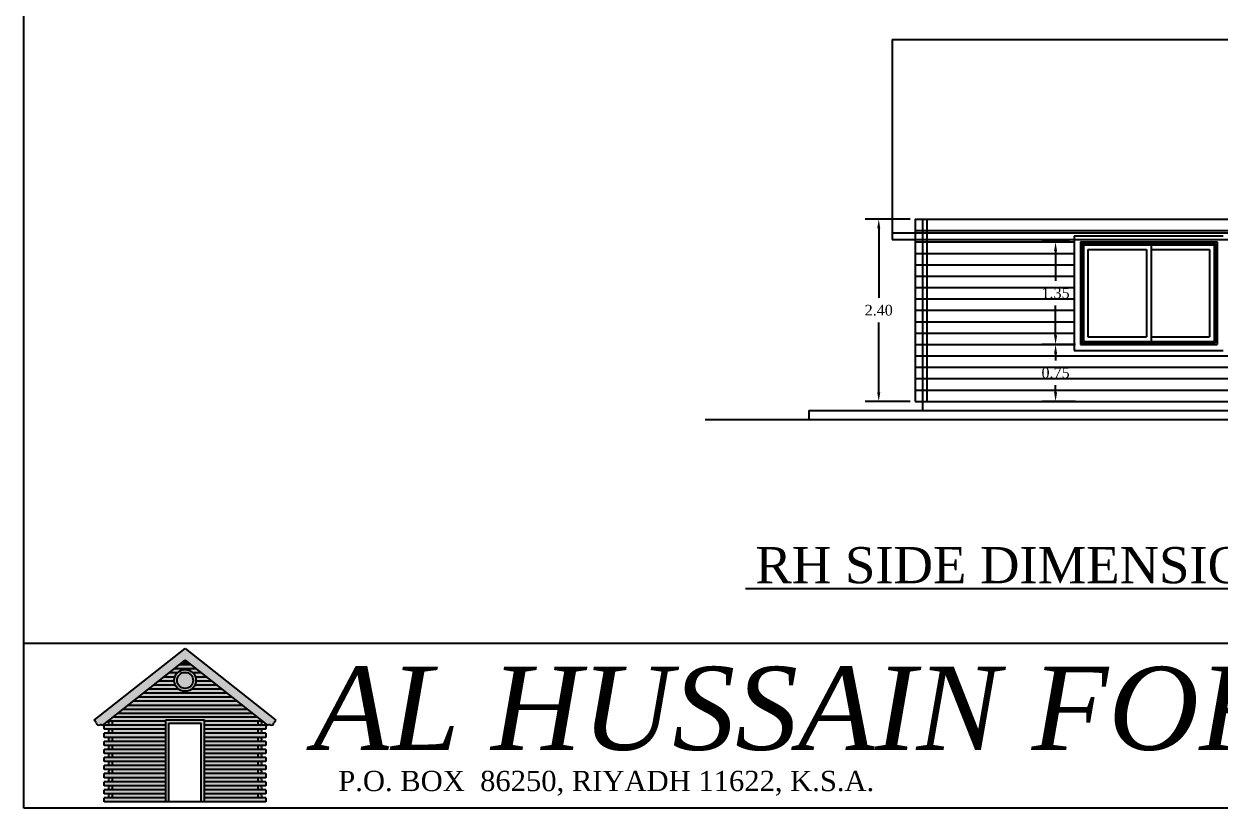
# Model space of a CAD drawing. Header units: inches. Extents: x 86794 to 87086, y 41803 to 41823.
# Drawn here: x 87022.16 to 87037.91, y 41802.72 to 41813.05 of the extents above; entities that cross this region are included whole.
import ezdxf

# ---------------------------------------------------------------- set-up
doc = ezdxf.new("R2010")
doc.units = ezdxf.units.IN
doc.header["$MEASUREMENT"] = 0
doc.styles.get("Standard").update_dxf_attribs({"font": 'times.ttf'})
doc.dimstyles.get("Standard").update_dxf_attribs({"dimtxt": 0.14, "dimasz": 0.12, "dimexe": 0.18, "dimexo": 0.0625, "dimgap": 0.09, "dimtad": 0, "dimtih": 1, "dimtoh": 1, "dimzin": 0, "dimdsep": 46, "dimtxsty": 'Standard', "dimcen": 0.09, "dimadec": 0, "dimazin": 0, "dimtfac": 1, "dimtofl": 0, "dimtmove": 0, "dimatfit": 3, "dimfxl": 1, "dimtolj": 1, "dimtzin": 0, "dimarcsym": 0})

# ---------------------------------------------------------------- blocks, each defined once
blk = doc.blocks.new('*D562')
at = {"color": 0, "lineweight": -2, "ltscale": 0.006, "transparency": 16777216}
for p, q in [((87033.833, 41810.479), (87033.237, 41810.479)), ((87033.417, 41810.359), (87033.417, 41809.441)), ((87033.417, 41808.199), (87033.417, 41809.118)), ((87033.833, 41808.079), (87033.237, 41808.079))]:
    blk.add_line(p, q, dxfattribs=at)
at = {"color": 0, "ltscale": 0.006, "transparency": 16777216}
for points in [[(87033.397, 41810.359), (87033.437, 41810.359), (87033.417, 41810.479)], [(87033.397, 41808.199), (87033.437, 41808.199), (87033.417, 41808.079)]]:
    blk.add_solid(points, dxfattribs=at)
at = {"layer": 'Defpoints', "color": 0, "ltscale": 0.006, "transparency": 16777216}
for p in [(87033.895, 41810.479), (87033.417, 41808.079), (87033.895, 41808.079)]:
    blk.add_point(p, dxfattribs=at)
at = {"color": 0, "ltscale": 0.006, "transparency": 16777216, "insert": (87033.417, 41809.279), "char_height": 0.14, "attachment_point": 5}
blk.add_mtext('\\A1;2.40', dxfattribs=at)
blk = doc.blocks.new('*D563')
at = {"color": 0, "lineweight": -2, "ltscale": 0.006, "transparency": 16777216}
for p, q in [((87035.93, 41810.179), (87035.566, 41810.179)), ((87035.746, 41810.059), (87035.746, 41809.666)), ((87035.746, 41808.949), (87035.746, 41809.343)), ((87035.93, 41808.829), (87035.566, 41808.829))]:
    blk.add_line(p, q, dxfattribs=at)
at = {"color": 0, "ltscale": 0.006, "transparency": 16777216}
for points in [[(87035.726, 41810.059), (87035.766, 41810.059), (87035.746, 41810.179)], [(87035.726, 41808.949), (87035.766, 41808.949), (87035.746, 41808.829)]]:
    blk.add_solid(points, dxfattribs=at)
at = {"layer": 'Defpoints', "color": 0, "ltscale": 0.006, "transparency": 16777216}
for p in [(87035.993, 41810.179), (87035.746, 41808.829), (87035.993, 41808.829)]:
    blk.add_point(p, dxfattribs=at)
at = {"color": 0, "ltscale": 0.006, "transparency": 16777216, "insert": (87035.746, 41809.504), "char_height": 0.14, "attachment_point": 5}
blk.add_mtext('\\A1;1.35', dxfattribs=at)
blk = doc.blocks.new('*D564')
at = {"color": 0, "lineweight": -2, "ltscale": 0.006, "transparency": 16777216}
for p, q in [((87036.01, 41808.829), (87035.566, 41808.829)), ((87035.746, 41808.709), (87035.746, 41808.616)), ((87035.746, 41808.199), (87035.746, 41808.293)), ((87036.01, 41808.079), (87035.566, 41808.079))]:
    blk.add_line(p, q, dxfattribs=at)
at = {"color": 0, "ltscale": 0.006, "transparency": 16777216}
for points in [[(87035.726, 41808.709), (87035.766, 41808.709), (87035.746, 41808.829)], [(87035.726, 41808.199), (87035.766, 41808.199), (87035.746, 41808.079)]]:
    blk.add_solid(points, dxfattribs=at)
at = {"layer": 'Defpoints', "color": 0, "ltscale": 0.006, "transparency": 16777216}
for p in [(87036.073, 41808.829), (87035.746, 41808.079), (87036.073, 41808.079)]:
    blk.add_point(p, dxfattribs=at)
at = {"color": 0, "ltscale": 0.006, "transparency": 16777216, "insert": (87035.746, 41808.454), "char_height": 0.14, "attachment_point": 5}
blk.add_mtext('\\A1;0.75', dxfattribs=at)

msp = doc.modelspace()

# ---------------------------------------------------------------- hatches: boundary and pattern name
h = msp.add_hatch(color=29)
h.paths.add_polyline_path([(87023.323, 41802.911), (87023.291, 41802.911, 0.8), (87023.291, 41802.857), (87023.323, 41802.857)])
h.paths.add_polyline_path([(87023.323, 41803.017), (87023.291, 41803.017, 0.8), (87023.291, 41802.964), (87023.323, 41802.964)])
h.paths.add_polyline_path([(87023.323, 41803.123), (87023.291, 41803.123, 0.8), (87023.291, 41803.07), (87023.323, 41803.07)])
h.paths.add_polyline_path([(87023.323, 41803.23), (87023.291, 41803.23, 0.8), (87023.291, 41803.177), (87023.323, 41803.177)])
h.paths.add_polyline_path([(87023.323, 41803.336), (87023.291, 41803.336, 0.8), (87023.291, 41803.283), (87023.323, 41803.283)])
h.paths.add_polyline_path([(87023.323, 41803.443), (87023.291, 41803.443, 0.8), (87023.291, 41803.389), (87023.323, 41803.389)])
h.paths.add_polyline_path([(87023.323, 41803.549), (87023.291, 41803.549, 0.8), (87023.291, 41803.496), (87023.323, 41803.496)])
h.paths.add_polyline_path([(87023.323, 41803.655), (87023.291, 41803.655, 0.8), (87023.291, 41803.602), (87023.323, 41803.602)])
h.paths.add_polyline_path([(87023.323, 41803.762), (87023.291, 41803.762, 0.8), (87023.291, 41803.709), (87023.323, 41803.709)])
h.paths.add_polyline_path([(87023.323, 41803.868), (87023.291, 41803.868, 0.8), (87023.291, 41803.815), (87023.323, 41803.815)], flags=17)
h.paths.add_polyline_path([(87025.271, 41802.911), (87025.239, 41802.911), (87025.239, 41802.857), (87025.271, 41802.857, 0.8)])
h.paths.add_polyline_path([(87025.271, 41803.017), (87025.239, 41803.017), (87025.239, 41802.964), (87025.271, 41802.964, 0.8)])
h.paths.add_polyline_path([(87025.271, 41803.123), (87025.239, 41803.123), (87025.239, 41803.07), (87025.271, 41803.07, 0.8)])
h.paths.add_polyline_path([(87025.271, 41803.23), (87025.239, 41803.23), (87025.239, 41803.177), (87025.271, 41803.177, 0.8)])
h.paths.add_polyline_path([(87025.271, 41803.336), (87025.239, 41803.336), (87025.239, 41803.283), (87025.271, 41803.283, 0.8)])
h.paths.add_polyline_path([(87025.271, 41803.443), (87025.239, 41803.443), (87025.239, 41803.389), (87025.271, 41803.389, 0.8)])
h.paths.add_polyline_path([(87025.271, 41803.549), (87025.239, 41803.549), (87025.239, 41803.496), (87025.271, 41803.496, 0.8)])
h.paths.add_polyline_path([(87025.271, 41803.655), (87025.239, 41803.655), (87025.239, 41803.602), (87025.271, 41803.602, 0.8)])
h.paths.add_polyline_path([(87025.271, 41803.762), (87025.239, 41803.762), (87025.239, 41803.709), (87025.271, 41803.709, 0.8)])
h.paths.add_polyline_path([(87025.271, 41803.868), (87025.239, 41803.868), (87025.239, 41803.815), (87025.271, 41803.815, 0.8)], flags=17)
h.paths.add_polyline_path([(87024.536, 41803.884), (87024.026, 41803.884), (87024.026, 41802.804), (87024.068, 41802.804), (87024.068, 41803.842), (87024.494, 41803.842), (87024.494, 41802.804), (87024.536, 41802.804)])
h.paths.add_polyline_path([(87024.424, 41804.405, 1), (87024.138, 41804.405, 1)], flags=17)
h.paths.add_polyline_path([(87024.175, 41804.405, -1), (87024.387, 41804.405, -1)], flags=16)
h.paths.add_polyline_path([(87024.281, 41804.827), (87023.084, 41803.882), (87023.11, 41803.849, 0.515525), (87023.16, 41803.819, -0.382112), (87023.191, 41803.81), (87024.281, 41804.671), (87025.371, 41803.81, -0.382112), (87025.402, 41803.819, 0.515525), (87025.452, 41803.849), (87025.478, 41803.882)])
for color, points in [(31, [(87024.354, 41804.613), (87024.208, 41804.613), (87024.14, 41804.56), (87024.422, 41804.56)]), (39, [(87024.287, 41804.666), (87024.275, 41804.666), (87024.208, 41804.613), (87024.354, 41804.613)]), (39, [(87024.382, 41804.507), (87024.489, 41804.507), (87024.422, 41804.56), (87024.14, 41804.56), (87024.073, 41804.507), (87024.18, 41804.507, -0.411961)]), (31, [(87024.192, 41804.294), (87023.803, 41804.294), (87023.736, 41804.241), (87024.826, 41804.241), (87024.759, 41804.294), (87024.37, 41804.294, -0.35103)]), (39, [(87024.961, 41804.134), (87023.601, 41804.134), (87023.534, 41804.081), (87025.028, 41804.081)]), (31, [(87024.894, 41804.188), (87023.668, 41804.188), (87023.601, 41804.134), (87024.961, 41804.134)]), (39, [(87024.826, 41804.241), (87023.736, 41804.241), (87023.668, 41804.188), (87024.894, 41804.188)]), (31, [(87025.163, 41803.975), (87023.399, 41803.975), (87023.331, 41803.921), (87025.231, 41803.921)]), (39, [(87025.096, 41804.028), (87023.466, 41804.028), (87023.399, 41803.975), (87025.163, 41803.975)]), (31, [(87025.028, 41804.081), (87023.534, 41804.081), (87023.466, 41804.028), (87025.096, 41804.028)]), (39, [(87025.231, 41803.921), (87023.331, 41803.921), (87023.264, 41803.868), (87024.026, 41803.868), (87024.026, 41803.884), (87024.536, 41803.884), (87024.536, 41803.868), (87025.298, 41803.868)])]:
    msp.add_hatch(color=color).paths.add_polyline_path(points)
h = msp.add_hatch(color=39)
h.paths.add_polyline_path([(87024.147, 41804.454), (87024.005, 41804.454), (87023.938, 41804.4), (87024.138, 41804.4, -0.008848), (87024.138, 41804.405, -0.086203)])
h.paths.add_polyline_path([(87024.557, 41804.454), (87024.415, 41804.454, -0.086203), (87024.424, 41804.405, -0.008848), (87024.424, 41804.4), (87024.624, 41804.4)])
h = msp.add_hatch(color=31)
h.paths.add_polyline_path([(87024.147, 41804.454, -0.111783), (87024.18, 41804.507), (87024.073, 41804.507), (87024.005, 41804.454)])
h.paths.add_polyline_path([(87024.382, 41804.507, -0.111783), (87024.415, 41804.454), (87024.557, 41804.454), (87024.489, 41804.507)])
h = msp.add_hatch(color=256)
h.set_gradient(color1=(127, 255, 255), one_color=1, tint=1, name='SPHERICAL')
h.paths.add_polyline_path([(87024.387, 41804.405, 1), (87024.175, 41804.405, 1)])
h = msp.add_hatch(color=39)
h.paths.add_polyline_path([(87024.151, 41804.347), (87023.871, 41804.347), (87023.803, 41804.294), (87024.192, 41804.294, -0.119403)])
h.paths.add_polyline_path([(87024.691, 41804.347), (87024.411, 41804.347, -0.119403), (87024.37, 41804.294), (87024.759, 41804.294)])
h = msp.add_hatch(color=31)
h.paths.add_polyline_path([(87024.151, 41804.347, -0.096512), (87024.138, 41804.4), (87023.938, 41804.4), (87023.871, 41804.347)])
h.paths.add_polyline_path([(87024.424, 41804.4, -0.096512), (87024.411, 41804.347), (87024.691, 41804.347), (87024.624, 41804.4)])
h = msp.add_hatch(color=31)
h.paths.add_polyline_path([(87024.026, 41803.868), (87023.323, 41803.868), (87023.323, 41803.815), (87024.026, 41803.815)])
h.paths.add_polyline_path([(87025.239, 41803.868), (87024.536, 41803.868), (87024.536, 41803.815), (87025.239, 41803.815)])
h = msp.add_hatch(color=39)
h.paths.add_polyline_path([(87024.026, 41803.815), (87023.217, 41803.815), (87023.217, 41803.762), (87024.026, 41803.762)])
h.paths.add_polyline_path([(87025.345, 41803.815), (87024.536, 41803.815), (87024.536, 41803.762), (87025.345, 41803.762)])
h = msp.add_hatch(color=39)
h.paths.add_polyline_path([(87024.026, 41803.655), (87024.026, 41803.709), (87023.217, 41803.709), (87023.217, 41803.655)])
h.paths.add_polyline_path([(87025.345, 41803.655), (87025.345, 41803.709), (87024.536, 41803.709), (87024.536, 41803.655)])
h = msp.add_hatch(color=31)
h.paths.add_polyline_path([(87024.026, 41803.762), (87023.323, 41803.762), (87023.323, 41803.709), (87024.026, 41803.709)])
h.paths.add_polyline_path([(87025.239, 41803.762), (87024.536, 41803.762), (87024.536, 41803.709), (87025.239, 41803.709)])
h = msp.add_hatch(color=39)
h.paths.add_polyline_path([(87023.217, 41803.602), (87023.217, 41803.549), (87024.026, 41803.549), (87024.026, 41803.602)])
h.paths.add_polyline_path([(87025.345, 41803.549), (87025.345, 41803.602), (87024.536, 41803.602), (87024.536, 41803.549)])
h = msp.add_hatch(color=31)
h.paths.add_polyline_path([(87024.026, 41803.655), (87023.323, 41803.655), (87023.323, 41803.602), (87024.026, 41803.602)])
h.paths.add_polyline_path([(87025.239, 41803.655), (87024.536, 41803.655), (87024.536, 41803.602), (87025.239, 41803.602)])
h = msp.add_hatch(color=31)
h.paths.add_polyline_path([(87024.026, 41803.549), (87023.323, 41803.549), (87023.323, 41803.496), (87024.026, 41803.496)])
h.paths.add_polyline_path([(87025.239, 41803.549), (87024.536, 41803.549), (87024.536, 41803.496), (87025.239, 41803.496)])
h = msp.add_hatch(color=39)
h.paths.add_polyline_path([(87024.026, 41803.496), (87023.217, 41803.496), (87023.217, 41803.443), (87024.026, 41803.443)])
h.paths.add_polyline_path([(87025.345, 41803.496), (87024.536, 41803.496), (87024.536, 41803.443), (87025.345, 41803.443)])
h = msp.add_hatch(color=39)
h.paths.add_polyline_path([(87024.026, 41803.336), (87024.026, 41803.389), (87023.217, 41803.389), (87023.217, 41803.336)])
h.paths.add_polyline_path([(87025.345, 41803.336), (87025.345, 41803.389), (87024.536, 41803.389), (87024.536, 41803.336)])
h = msp.add_hatch(color=31)
h.paths.add_polyline_path([(87024.026, 41803.443), (87023.323, 41803.443), (87023.323, 41803.389), (87024.026, 41803.389)])
h.paths.add_polyline_path([(87025.239, 41803.443), (87024.536, 41803.443), (87024.536, 41803.389), (87025.239, 41803.389)])
h = msp.add_hatch(color=39)
h.paths.add_polyline_path([(87024.026, 41803.283), (87023.217, 41803.283), (87023.217, 41803.23), (87024.026, 41803.23)])
h.paths.add_polyline_path([(87025.345, 41803.283), (87024.536, 41803.283), (87024.536, 41803.23), (87025.345, 41803.23)])
h = msp.add_hatch(color=31)
h.paths.add_polyline_path([(87024.026, 41803.336), (87023.323, 41803.336), (87023.323, 41803.283), (87024.026, 41803.283)])
h.paths.add_polyline_path([(87025.239, 41803.336), (87024.536, 41803.336), (87024.536, 41803.283), (87025.239, 41803.283)])
h = msp.add_hatch(color=31)
h.paths.add_polyline_path([(87024.026, 41803.23), (87023.323, 41803.23), (87023.323, 41803.177), (87024.026, 41803.177)])
h.paths.add_polyline_path([(87025.239, 41803.23), (87024.536, 41803.23), (87024.536, 41803.177), (87025.239, 41803.177)])
h = msp.add_hatch(color=39)
h.paths.add_polyline_path([(87024.026, 41803.123), (87024.026, 41803.177), (87023.217, 41803.177), (87023.217, 41803.123)])
h.paths.add_polyline_path([(87025.345, 41803.123), (87025.345, 41803.177), (87024.536, 41803.177), (87024.536, 41803.123)])
h = msp.add_hatch(color=39)
h.paths.add_polyline_path([(87024.026, 41803.07), (87023.217, 41803.07), (87023.217, 41803.017), (87024.026, 41803.017)])
h.paths.add_polyline_path([(87025.345, 41803.07), (87024.536, 41803.07), (87024.536, 41803.017), (87025.345, 41803.017)])
h = msp.add_hatch(color=31)
h.paths.add_polyline_path([(87024.026, 41803.123), (87023.323, 41803.123), (87023.323, 41803.07), (87024.026, 41803.07)])
h.paths.add_polyline_path([(87025.239, 41803.123), (87024.536, 41803.123), (87024.536, 41803.07), (87025.239, 41803.07)])
h = msp.add_hatch(color=39)
h.paths.add_polyline_path([(87023.217, 41802.964), (87023.217, 41802.911), (87024.026, 41802.911), (87024.026, 41802.964)])
h.paths.add_polyline_path([(87025.345, 41802.911), (87025.345, 41802.964), (87024.536, 41802.964), (87024.536, 41802.911)])
h = msp.add_hatch(color=31)
h.paths.add_polyline_path([(87023.323, 41803.017), (87023.323, 41802.964), (87024.026, 41802.964), (87024.026, 41803.017)])
h.paths.add_polyline_path([(87025.239, 41802.964), (87025.239, 41803.017), (87024.536, 41803.017), (87024.536, 41802.964)])
h = msp.add_hatch(color=31)
h.paths.add_polyline_path([(87024.026, 41802.857), (87024.026, 41802.911), (87023.323, 41802.911), (87023.323, 41802.857)])
h.paths.add_polyline_path([(87024.536, 41802.911), (87024.536, 41802.857), (87025.239, 41802.857), (87025.239, 41802.911)])
h = msp.add_hatch(color=39)
h.paths.add_polyline_path([(87024.026, 41802.857), (87023.217, 41802.857), (87023.217, 41802.804), (87024.026, 41802.804)])
h.paths.add_polyline_path([(87025.345, 41802.857), (87024.536, 41802.857), (87024.536, 41802.804), (87025.345, 41802.804)])

# ---------------------------------------------------------------- linework, layer by layer
for p, q in [((87022.158, 41802.724), (87022.158, 41823.223)), ((87052.156, 41804.89), (87022.158, 41804.89)), ((87052.156, 41802.724), (87022.158, 41802.724))]:
    msp.add_line(p, q)
at = {"ltscale": 0.006}
for p, q in [((87033.595, 41812.845), (87033.595, 41810.213)), ((87033.595, 41812.845), (87039.495, 41812.845)), ((87033.895, 41810.479), (87045.895, 41810.479)), ((87033.895, 41810.479), (87033.895, 41808.079)), ((87033.995, 41810.479), (87033.995, 41808.079)), ((87034.05, 41810.479), (87034.05, 41808.079)), ((87033.595, 41810.299), (87039.895, 41810.299)), ((87033.895, 41810.329), (87045.895, 41810.329)), ((87033.595, 41810.213), (87039.895, 41810.213)), ((87033.895, 41810.179), (87035.993, 41810.179)), ((87035.993, 41810.259), (87035.993, 41808.749)), ((87035.993, 41810.259), (87037.953, 41810.259)), ((87036.073, 41810.179), (87036.073, 41808.829)), ((87036.073, 41810.179), (87037.873, 41810.179)), ((87036.093, 41810.159), (87036.093, 41808.849)), ((87036.093, 41810.159), (87037.853, 41810.159)), ((87036.113, 41810.139), (87036.113, 41808.869)), ((87036.113, 41810.139), (87037.833, 41810.139)), ((87037.003, 41810.139), (87037.003, 41808.869)), ((87037.833, 41810.139), (87037.833, 41808.869)), ((87037.853, 41810.159), (87037.853, 41808.849)), ((87037.873, 41810.179), (87037.873, 41808.829)), ((87037.873, 41810.179), (87037.873, 41808.979)), ((87033.895, 41810.029), (87035.993, 41810.029)), ((87036.173, 41810.079), (87036.173, 41808.929)), ((87036.173, 41810.079), (87036.943, 41810.079)), ((87036.943, 41810.079), (87036.943, 41808.929)), ((87037.003, 41810.079), (87037.773, 41810.079)), ((87037.773, 41810.079), (87037.773, 41808.929)), ((87033.895, 41809.879), (87035.993, 41809.879)), ((87033.895, 41809.729), (87035.993, 41809.729)), ((87033.895, 41809.579), (87035.993, 41809.579)), ((87033.895, 41809.429), (87035.993, 41809.429)), ((87033.895, 41809.279), (87035.993, 41809.279)), ((87033.895, 41809.129), (87035.993, 41809.129)), ((87033.895, 41808.979), (87035.993, 41808.979)), ((87036.113, 41808.869), (87037.833, 41808.869)), ((87036.173, 41808.929), (87036.943, 41808.929)), ((87037.003, 41808.929), (87037.773, 41808.929)), ((87033.895, 41808.829), (87035.993, 41808.829)), ((87035.993, 41808.749), (87037.953, 41808.749)), ((87036.073, 41808.829), (87037.873, 41808.829)), ((87036.093, 41808.849), (87037.853, 41808.849)), ((87033.895, 41808.679), (87045.895, 41808.679)), ((87033.895, 41808.529), (87045.895, 41808.529)), ((87033.895, 41808.379), (87045.895, 41808.379)), ((87033.895, 41808.229), (87045.895, 41808.229)), ((87033.895, 41808.079), (87045.895, 41808.079)), ((87033.995, 41808.079), (87033.995, 41807.959)), ((87032.495, 41807.959), (87047.295, 41807.959)), ((87032.495, 41807.959), (87032.495, 41807.839)), ((87031.129, 41807.839), (87047.295, 41807.839))]:
    msp.add_line(p, q, dxfattribs=at)
at = {"color": 1}
msp.add_line((87031.664, 41805.614), (87038.739, 41805.614), dxfattribs=at)
at = {"color": 39}
for p, q in [((87023.084, 41803.882), (87024.281, 41804.827)), ((87024.281, 41804.827), (87025.478, 41803.882)), ((87023.191, 41803.81), (87024.281, 41804.671)), ((87024.208, 41804.613), (87024.354, 41804.613)), ((87024.275, 41804.666), (87024.287, 41804.666)), ((87024.281, 41804.671), (87025.371, 41803.81)), ((87024.005, 41804.454), (87024.147, 41804.454)), ((87024.073, 41804.507), (87024.18, 41804.507)), ((87024.14, 41804.56), (87024.422, 41804.56)), ((87024.382, 41804.507), (87024.489, 41804.507)), ((87024.415, 41804.454), (87024.557, 41804.454)), ((87023.803, 41804.294), (87024.192, 41804.294)), ((87023.871, 41804.347), (87024.151, 41804.347)), ((87023.938, 41804.4), (87024.138, 41804.4)), ((87024.37, 41804.294), (87024.759, 41804.294)), ((87024.411, 41804.347), (87024.691, 41804.347)), ((87024.424, 41804.4), (87024.624, 41804.4)), ((87023.601, 41804.134), (87024.961, 41804.134)), ((87023.668, 41804.188), (87024.894, 41804.188)), ((87023.736, 41804.241), (87024.826, 41804.241)), ((87023.399, 41803.975), (87025.163, 41803.975)), ((87023.466, 41804.028), (87025.096, 41804.028)), ((87023.534, 41804.081), (87025.028, 41804.081)), ((87023.11, 41803.849), (87023.084, 41803.882)), ((87024.026, 41803.868), (87023.264, 41803.868)), ((87023.323, 41803.815), (87023.323, 41803.868)), ((87025.231, 41803.921), (87023.331, 41803.921)), ((87024.026, 41802.804), (87024.026, 41803.884)), ((87024.026, 41803.884), (87024.536, 41803.884)), ((87024.068, 41802.804), (87024.068, 41803.842)), ((87024.068, 41803.842), (87024.494, 41803.842)), ((87024.494, 41802.804), (87024.494, 41803.842)), ((87024.536, 41802.804), (87024.536, 41803.884)), ((87025.298, 41803.868), (87024.536, 41803.868)), ((87025.239, 41803.868), (87025.239, 41803.815)), ((87025.452, 41803.849), (87025.478, 41803.882)), ((87024.026, 41803.815), (87023.217, 41803.815)), ((87023.217, 41803.762), (87023.217, 41803.815)), ((87024.026, 41803.762), (87023.217, 41803.762)), ((87024.026, 41803.709), (87023.217, 41803.709)), ((87023.217, 41803.655), (87023.217, 41803.709)), ((87023.323, 41803.709), (87023.323, 41803.762)), ((87025.345, 41803.815), (87024.536, 41803.815)), ((87025.345, 41803.762), (87024.536, 41803.762)), ((87025.345, 41803.709), (87024.536, 41803.709)), ((87025.239, 41803.762), (87025.239, 41803.709)), ((87025.345, 41803.815), (87025.345, 41803.762)), ((87025.345, 41803.709), (87025.345, 41803.655)), ((87024.026, 41803.655), (87023.217, 41803.655)), ((87024.026, 41803.602), (87023.217, 41803.602)), ((87023.217, 41803.549), (87023.217, 41803.602)), ((87024.026, 41803.549), (87023.217, 41803.549)), ((87023.323, 41803.602), (87023.323, 41803.655)), ((87023.323, 41803.496), (87023.323, 41803.549)), ((87025.345, 41803.655), (87024.536, 41803.655)), ((87025.345, 41803.602), (87024.536, 41803.602)), ((87025.345, 41803.549), (87024.536, 41803.549)), ((87025.239, 41803.655), (87025.239, 41803.602)), ((87025.239, 41803.549), (87025.239, 41803.496)), ((87025.345, 41803.602), (87025.345, 41803.549)), ((87024.026, 41803.496), (87023.217, 41803.496)), ((87023.217, 41803.443), (87023.217, 41803.496)), ((87024.026, 41803.443), (87023.217, 41803.443)), ((87024.026, 41803.389), (87023.217, 41803.389)), ((87023.217, 41803.336), (87023.217, 41803.389)), ((87023.323, 41803.389), (87023.323, 41803.443)), ((87025.345, 41803.496), (87024.536, 41803.496)), ((87025.345, 41803.443), (87024.536, 41803.443)), ((87025.345, 41803.389), (87024.536, 41803.389)), ((87025.239, 41803.443), (87025.239, 41803.389)), ((87025.345, 41803.496), (87025.345, 41803.443)), ((87025.345, 41803.389), (87025.345, 41803.336)), ((87024.026, 41803.336), (87023.217, 41803.336)), ((87024.026, 41803.283), (87023.217, 41803.283)), ((87023.217, 41803.23), (87023.217, 41803.283)), ((87024.026, 41803.23), (87023.217, 41803.23)), ((87023.323, 41803.283), (87023.323, 41803.336)), ((87023.323, 41803.177), (87023.323, 41803.23)), ((87025.345, 41803.336), (87024.536, 41803.336)), ((87025.345, 41803.283), (87024.536, 41803.283)), ((87025.345, 41803.23), (87024.536, 41803.23)), ((87025.239, 41803.336), (87025.239, 41803.283)), ((87025.239, 41803.23), (87025.239, 41803.177)), ((87025.345, 41803.283), (87025.345, 41803.23)), ((87024.026, 41803.177), (87023.217, 41803.177)), ((87023.217, 41803.123), (87023.217, 41803.177)), ((87024.026, 41803.123), (87023.217, 41803.123)), ((87024.026, 41803.07), (87023.217, 41803.07)), ((87023.217, 41803.017), (87023.217, 41803.07)), ((87023.323, 41803.07), (87023.323, 41803.123)), ((87025.345, 41803.177), (87024.536, 41803.177)), ((87025.345, 41803.123), (87024.536, 41803.123)), ((87025.345, 41803.07), (87024.536, 41803.07)), ((87025.239, 41803.123), (87025.239, 41803.07)), ((87025.345, 41803.177), (87025.345, 41803.123)), ((87025.345, 41803.07), (87025.345, 41803.017)), ((87024.026, 41803.017), (87023.217, 41803.017)), ((87024.026, 41802.964), (87023.217, 41802.964)), ((87023.217, 41802.911), (87023.217, 41802.964)), ((87024.026, 41802.911), (87023.217, 41802.911)), ((87023.323, 41802.964), (87023.323, 41803.017)), ((87023.323, 41802.857), (87023.323, 41802.911)), ((87025.345, 41803.017), (87024.536, 41803.017)), ((87025.345, 41802.964), (87024.536, 41802.964)), ((87025.345, 41802.911), (87024.536, 41802.911)), ((87025.239, 41803.017), (87025.239, 41802.964)), ((87025.239, 41802.911), (87025.239, 41802.857)), ((87025.345, 41802.964), (87025.345, 41802.911)), ((87024.026, 41802.857), (87023.217, 41802.857)), ((87023.217, 41802.804), (87023.217, 41802.857)), ((87025.345, 41802.804), (87023.217, 41802.804)), ((87025.345, 41802.857), (87024.536, 41802.857)), ((87025.345, 41802.857), (87025.345, 41802.804))]:
    msp.add_line(p, q, dxfattribs=at)
for radius in [0.143, 0.106]:
    msp.add_circle((87024.281, 41804.405), radius, dxfattribs=at)
for centre, radius, start, end in [((87023.146, 41803.851), 0.0355, 184.1288, 293.2177), ((87023.171, 41803.797), 0.024, 33.3096, 116.9594), ((87023.297, 41803.842), 0.0273, 102.6804, 257.3196), ((87025.265, 41803.842), 0.0273, 282.6804, 77.3196), ((87025.391, 41803.797), 0.024, 63.0406, 146.6904), ((87025.416, 41803.851), 0.0355, 246.7823, 355.8712), ((87023.297, 41803.735), 0.0273, 102.6804, 257.3196), ((87025.265, 41803.735), 0.0273, 282.6804, 77.3196), ((87023.297, 41803.629), 0.0273, 102.6804, 257.3196), ((87023.297, 41803.522), 0.0273, 102.6804, 257.3196), ((87025.265, 41803.629), 0.0273, 282.6804, 77.3196), ((87025.265, 41803.522), 0.0273, 282.6804, 77.3196), ((87023.297, 41803.416), 0.0273, 102.6804, 257.3196), ((87025.265, 41803.416), 0.0273, 282.6804, 77.3196), ((87023.297, 41803.31), 0.0273, 102.6804, 257.3196), ((87023.297, 41803.203), 0.0273, 102.6804, 257.3196), ((87025.265, 41803.31), 0.0273, 282.6804, 77.3196), ((87025.265, 41803.203), 0.0273, 282.6804, 77.3196), ((87023.297, 41803.097), 0.0273, 102.6804, 257.3196), ((87025.265, 41803.097), 0.0273, 282.6804, 77.3196), ((87023.297, 41802.99), 0.0273, 102.6804, 257.3196), ((87023.297, 41802.884), 0.0273, 102.6804, 257.3196), ((87025.265, 41802.99), 0.0273, 282.6804, 77.3196), ((87025.265, 41802.884), 0.0273, 282.6804, 77.3196)]:
    msp.add_arc(centre, radius, start, end, dxfattribs=at)

# ---------------------------------------------------------------- texts
at = {"attachment_point": 1}
for s, insert, char_height, width in [('RH SIDE DIMENSION', (87031.793, 41806.161), 0.47634, 46.09013), ('{\\fTimes New Roman|b0|i1|c0|p18;AL HUSSAIN FOR WOODEN HOUSE}', (87025.968, 41804.585), 1.09481, 34.02638), ('{\\fTimes New Roman|b0|i0|c0|p18;P.O. BOX  86250, RIYADH 11622, K.S.A.}', (87026.298, 41803.214), 0.26665, 19.97556)]:
    msp.add_mtext(s, dxfattribs=dict(at, insert=insert, char_height=char_height, width=width))

# ---------------------------------------------------------------- dimensions: what is measured, and where the dimension line sits
at = {"ltscale": 0.006}
for base, p1, p2, picture, middle in [((87033.417, 41808.079), (87033.895, 41810.479), (87033.895, 41808.079), '*D562', (87033.417, 41809.279)), ((87035.746, 41808.829), (87035.993, 41810.179), (87035.993, 41808.829), '*D563', (87035.746, 41809.504)), ((87035.746, 41808.079), (87036.073, 41808.829), (87036.073, 41808.079), '*D564', (87035.746, 41808.454))]:
    dim = msp.add_linear_dim(base=base, p1=p1, p2=p2, angle=90, dimstyle='Standard', dxfattribs=at)
    dim.commit()
    dim.dimension.update_dxf_attribs({"geometry": picture, "text_midpoint": middle})

doc.saveas('drawing.dxf')
